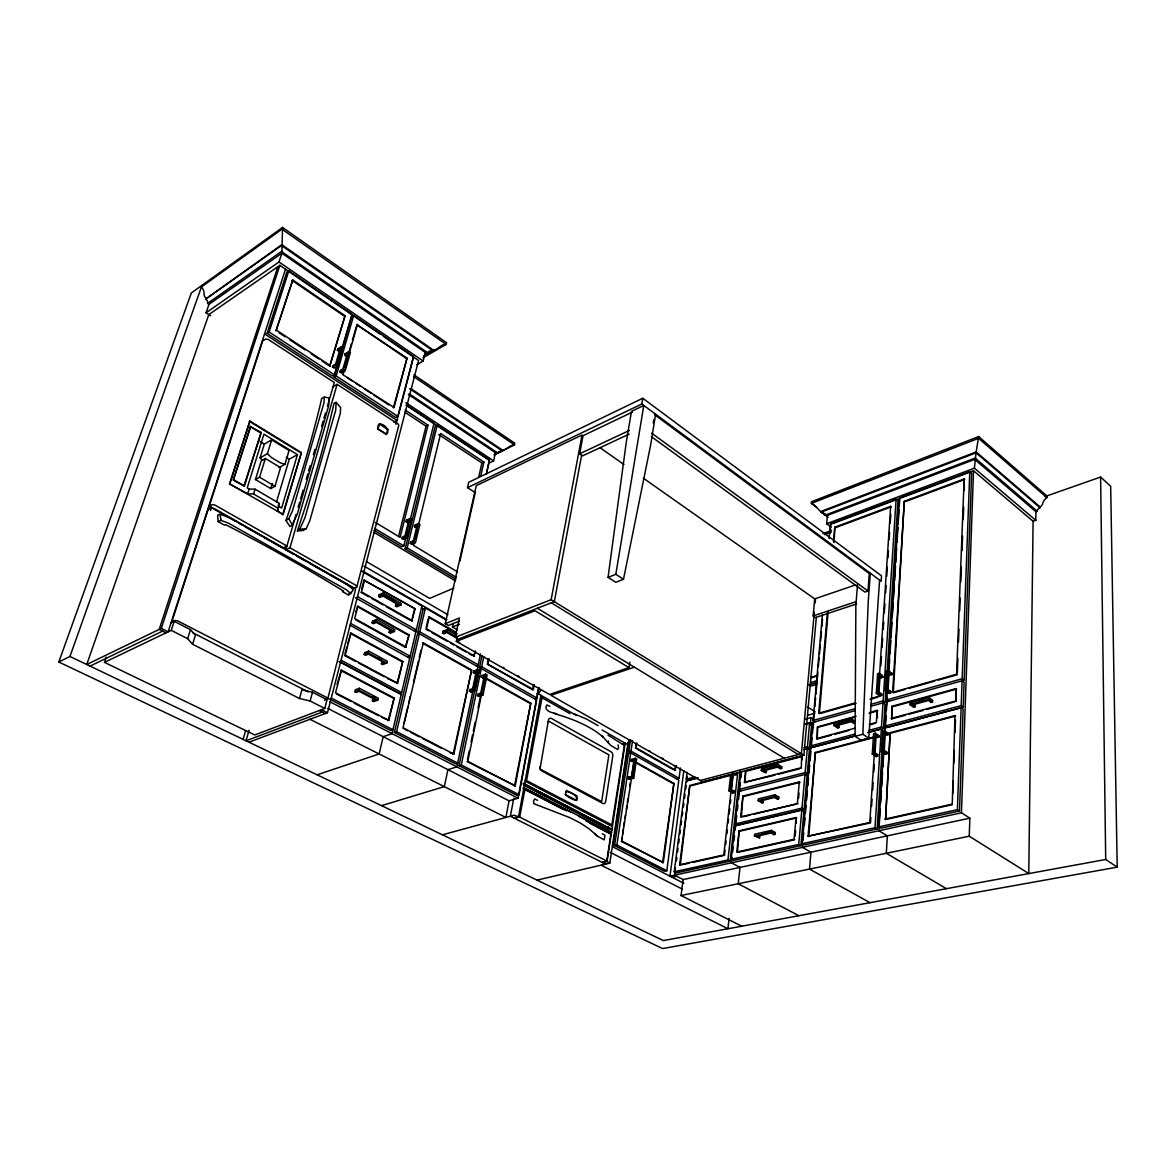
<?xml version="1.0" encoding="UTF-8"?>
<svg xmlns="http://www.w3.org/2000/svg" width="1176" height="1176" viewBox="0 0 1176 1176"><rect width="100%" height="100%" fill="white"/><g stroke="black" fill="none" stroke-linecap="round" stroke-linejoin="round"><path stroke-width="1.5" d="M283.151 514.485L229.496 483.85L249.9 421.052L301.394 452.598L283.151 514.485L277.433 511.148L278.874 503.137L255.045 489.172L249.136 489.04L247.21 487.922L263.939 434.179L297.454 454.642L281.652 508.032L278.844 506.4L278.874 503.137M879.589 580.106L868.785 738.116L861.038 740.174L855.099 736.352L855.863 605.816L857.495 584.531M978.653 436.561L976.153 451.937L821.304 511.295L821.23 512.119L824.552 513.574L825.243 515.132L827.389 515.397L974.698 459.404L1035.894 511.707L1037.276 511.237A3.175 2.205 -46.1 0 1 1040.01 507.723L1040.01 506.856A3.954 2.734 -46 0 0 1042.818 503.078A7.791 5.395 -45.6 0 1 1046.846 497.639L1046.861 495.919L978.653 436.561L811.513 501.74L811.352 503.387L817.188 507.797M901.477 497.786L973.522 470.782L1033.087 521.262L1035.806 520.336L1035.894 511.751M1033.087 521.262L1028.78 873.577L969.274 836.21L681.066 895.509L683.08 879.575L674.568 875.179L675.494 868.006M537.05 880.104L609.8 863.14L607.066 861.464L602.494 862.537M969.274 836.21L969.847 818.158L961.453 812.792L669.982 876.179L683.815 770.706M883.499 751.832L878.781 826.89L880.912 828.169L959.484 810.999L963.144 709.187L961.115 707.761L884.999 728.047L884.778 731.707M963.232 707.085L964.114 682.242L962.1 680.801L961.189 705.659L963.232 707.085L887.174 727.371L885.131 726.018L886.645 701.851L964.188 680.198L971.641 473.222L969.774 471.65L899.478 498.021L888.497 672.584M961.453 812.792L973.522 470.782M1035.806 520.336L974.389 468.18L976.153 451.937L1040.01 506.856M959.484 810.999L957.382 809.647L961.115 707.761M964.188 680.198L962.174 678.758L969.774 471.65M887.336 819.143L952.237 804.722L954.971 715.611L890.144 732.692L885.587 819.54L890.144 732.692M956.014 688.592L956.22 701.469L956.014 688.592L891.761 706.335L891.702 718.904L905.652 715.126M964.144 478.97L956.573 674.26L892.613 692.355L904.285 501.285L964.144 478.97L964.335 490.436M952.663 793.873L953.148 781.217M953.839 763.121L954.324 750.45M955.03 732.369L955.515 719.697M957.308 672.922L957.881 658.325M958.513 641.89L958.999 629.131M959.704 610.873L960.189 598.099M960.821 581.679L961.395 567.082M962.027 550.662L962.585 536.065M963.217 519.63L963.703 506.856M868.785 738.116L862.861 734.28L868.241 601.73L870.299 573.212M913.62 707.188L913.708 705.409L915.119 705.012L915.031 706.805L913.62 707.188L909.871 704.63L909.974 702.851L928.908 697.633L932.642 700.22L932.553 702.013L931.127 702.41L931.216 700.617M609.8 863.14L627.749 744.673L602.053 729.987M932.553 702.013L928.82 699.426L928.908 697.633M336.13 402.368L335.704 410.233L304.893 517.91L299.704 529.244L297.41 530.846L301.012 519.895A676.641 204.433 -61.3 0 0 331.882 412.423L334.131 403.133L336.13 402.368L340.614 407.558L340.334 413.202L309.788 520.762L306.157 528.73L303.232 530.508L297.41 530.846M915.031 706.805L912.311 704.938L912.4 703.16M891.702 718.904L891.761 706.335M905.388 689.386L893.29 692.811L904.285 501.285M324.341 397.091L323.988 402.751L292.53 510.663L288.84 518.66L285.93 520.483L289.957 526.525L292.251 524.922L297.469 513.559L328.677 405.735L329.133 397.87L324.341 397.091L321.695 398.37L320.195 404.956A679.654 201.522 -61.2 0 1 288.649 512.692L285.93 520.483M886.91 753.801L883.102 751.346L884.411 730.722L882.794 731.163L881.486 751.758L885.293 754.213L886.91 753.801L887.013 752.258L884.249 750.464L885.337 732.942L888.086 734.75L888.189 733.221L884.411 730.722M890.673 692.899L886.954 690.356L888.203 670.599L886.616 671.07L885.366 690.812L889.085 693.34L890.673 692.899L890.761 691.4L888.071 689.562L889.115 672.775M883.735 748.171L884.308 739.028M888.806 701.234L886.778 699.867L887.807 683.491M880.265 808.838L878.884 830.756L887.351 835.827L886.307 853.276L946.43 888.674M880.603 803.37L881.412 790.581M881.632 786.935L882.559 772.323M882.897 766.84L883.823 752.243M885.19 730.325L886.116 715.714M886.454 710.245L887.263 697.456M888.982 670.07L889.673 659.119M890.012 653.635L890.82 640.861M891.04 637.201L891.967 622.604M892.305 617.121L893.231 602.509M893.451 598.863L894.377 584.251M894.598 580.606L895.524 565.994M895.745 562.349L896.671 547.737M897.009 542.254L897.935 527.656M898.155 523.996L899.081 509.384M899.302 505.739L899.772 498.433L832.579 523.629M885.293 754.213L885.396 752.669L887.013 752.258M889.085 693.34L889.174 691.856L890.761 691.4M890.217 675.097L891.805 674.627L891.893 673.157L888.203 670.599M882.573 743.159L877.134 828.992L875.003 827.713L881.338 729.017L868.976 732.31M883.514 728.341L881.471 726.989L883.014 702.866L885.043 704.233L883.514 728.341L867.638 732.575M886.101 687.592L885.175 702.248L883.147 700.881L896.097 499.3L830.462 523.937L829.168 538.49M883.161 734.015L883.397 730.37L881.338 729.017M886.689 678.434L897.964 500.785L896.097 499.3M887.116 679.948L887.321 676.597M877.678 756.153L873.856 753.713L875.223 733.163L873.621 733.589L872.254 754.125L876.061 756.565L877.678 756.153L877.766 754.61L875.003 752.831L876.149 735.367L878.898 737.161L879.001 735.632L875.223 733.163M881.603 695.457L877.884 692.943L879.192 673.245L877.619 673.716L876.311 693.384L880.03 695.913L881.603 695.457L881.706 693.972L879.001 692.149L877.428 692.59M874.988 743.879L869.784 822.465L808.074 836.195L815.321 752.434L873.695 737.029M870.181 712.303L877.193 710.363L876.399 722.402L869.358 724.298M878.795 696.898L878.472 690.959M879.089 681.83L890.673 506.356L834.798 527.201L833.534 541.783M879.001 692.149L880.104 675.406L878.531 675.877L881.221 677.714L882.794 677.258L882.882 675.788L879.192 673.245M870.857 817.408L870.505 822.891L808.074 836.195M871.578 806.442L872.063 799.136M872.665 790.007L873.151 782.687M873.871 771.735L874.341 764.429M877.428 717.698L877.193 710.363M880.839 665.837L881.441 656.708M882.044 647.564L882.647 638.421M883.25 629.292L883.72 621.986M884.323 612.843L884.925 603.7M885.646 592.748L886.131 585.428M886.733 576.299L887.336 567.155M887.939 558.027L888.424 550.706M889.144 539.74L889.615 532.434M890.217 523.305L890.82 514.162M876.061 756.565L876.164 755.007L877.766 754.61M880.03 695.913L880.133 694.428L881.706 693.972M881.221 677.714L881.324 676.244M627.749 744.893L627.896 742.615L630.307 740.483M651.475 436.708L864.904 592.072L868.006 591.043L869.27 573.565L654.576 414.687M851.6 718.918L855.364 721.373L855.231 723.108L851.468 720.668L851.6 718.918L834.019 723.769L833.887 725.489L837.65 727.915L838.958 727.562L839.091 725.827L837.782 726.18L837.65 727.915M602.318 862.449L606.742 861.023L519.674 817.1L514.177 818.143M831.285 735.22L817.202 739.028L817.526 726.841L856.143 716.184M827.375 612.931L818.702 713.244L855.393 702.866M808.779 836.606L815.321 752.434M817.202 739.028L817.526 726.841M819.378 713.685L828.183 611.564M834.166 542.254L834.798 527.201M877.134 828.992L804.384 844.882L802.238 843.677L810.705 747.848L856.613 735.617M855.29 735.867L812.925 747.157L810.867 745.878L812.939 722.417L855.422 710.554M815.144 721.785L813.116 720.476L822.421 614.93M802.767 843.721L802.444 847.382L810.955 852.188L809.514 869.079L870.005 902.683M803.076 840.134L803.722 832.77M804.355 825.64L805.016 818.173M805.472 812.954L806.133 805.384M806.589 800.268L807.383 791.213M807.868 785.788L808.559 778.012M808.985 773.102L809.676 765.223M810.102 760.416L810.896 751.361M811.131 748.803L812.087 737.852M812.498 733.251L814.336 712.288M814.821 706.82L815.63 697.691M815.953 694.031L816.747 684.902M817.232 679.434L817.879 672.128M818.364 666.645L819.158 657.531M819.481 653.871L820.289 644.742M820.613 641.096L821.407 631.968M821.892 626.485L822.538 619.193M830.094 533.389L830.903 524.261M831.006 527.024L826.64 523.746L827.463 514.676M800.885 845.647L798.739 844.442L801.812 810.132L734.897 825.949L731.193 859.259L733.324 860.42L800.885 845.647L803.914 811.367L801.812 810.132M804.105 809.323L801.988 808.088L804.987 774.602L807.059 775.866L804.105 809.323L737.234 825.126L735.132 823.95L738.749 791.419L807.236 773.867L809.353 750.038L807.295 748.759L803.84 749.685M807.236 773.867L805.163 772.603L807.295 748.759M809.558 723.358L811.602 724.666L809.529 748.068L807.471 746.789L809.558 723.358L806.03 724.342M813.674 724.431L810.573 722.461L810.999 717.625L805.722 719.109M856.716 603.891L815.482 617.547L813.145 615.915L814.703 598.863L855.702 584.898M814.321 612.123L801.4 753.713L700.367 780.482M815.159 603.053L815.482 599.422L643.375 478.191M796.064 817.526L794.079 839.311L736.764 852.056L739.101 830.815L796.064 817.526L796.27 823.376M797.372 803.179L799.312 781.922L742.923 796.064L740.645 816.82L798.078 803.59M801.282 768.34L801.664 756.021L745.702 770.78L744.423 782.393L774.955 775.116M795.123 836.077L795.623 830.638M798.563 798.283L799.033 792.962M802.047 759.843L801.664 756.021M634.393 667.174L550.912 695.295L702.836 781.893L803.87 755.242L816.335 617.385M773.882 834.651L774.058 832.858L775.322 832.564L775.146 834.357L773.882 834.651L771.03 833.049L756.756 836.312L759.593 837.9L759.769 836.107L758.52 836.401M777.365 799.107L777.527 797.357L778.791 797.049L778.615 798.798L777.365 799.107L774.558 797.475L760.416 800.944L763.224 802.561L763.4 800.827L762.166 801.135L761.989 802.87L763.224 802.561M763.724 769.104L763.547 770.809L777.557 767.149L780.335 768.81L781.584 768.487L781.746 766.767L777.939 764.473L761.46 768.81L761.284 770.515L765.091 772.779L766.311 772.456L766.487 770.75M771.03 833.049L771.221 831.256M775.146 834.357L771.236 832.152L771.412 830.359L754.625 834.21L754.433 836.004L759.593 837.9M778.615 798.798L774.763 796.549L774.94 794.785L758.314 798.901L758.123 800.65L761.989 802.87M781.584 768.487L777.762 766.208L777.939 764.473M729.076 918.382L727.944 928.731L601.201 865.227M737.484 852.453L739.101 830.815M741.35 817.217L742.923 796.064M745.114 782.804L745.702 770.78M698.221 777.836L686.005 781.085L674.215 871.754L676.362 872.857L730.075 861.126L740.248 770.162M741.056 790.669L738.969 789.463L740.953 771.632M732.075 857.377L731.472 862.817L739.998 867.388L738.234 883.749L798.872 915.722M732.677 851.938L733.295 846.5M733.898 841.075L734.5 835.636M735.103 830.197L736.72 815.703M737.323 810.279L737.925 804.84M738.528 799.401L740.336 783.098M740.939 777.659L741.556 772.235M732.663 792.962L732.839 791.507L734.221 791.154L734.059 792.609L732.663 792.962L728.841 790.757L730.649 774.94M736.088 774.719L733.324 773.102L731.928 773.47L734.706 775.072L736.088 774.719L736.25 773.279M730.075 861.126L727.929 859.979L737.764 772.588M734.059 792.609L730.222 790.404L732.236 772.808M725.092 849.954L724.475 855.334L723.769 854.952L732.986 774.131L689.783 785.524L679.61 864.772L680.316 865.154L689.783 785.524M733.324 773.102L731.443 789.552L734.221 791.154M725.71 844.559L726.106 840.972M726.93 833.784L727.341 830.197M728.15 823.009L728.561 819.422M729.179 814.042L729.796 808.647M730.399 803.267L730.81 799.68M697.03 778.056L688.298 780.394L686.24 779.218L687.137 772.367M676.435 860.832L676.891 857.245M677.596 851.865L678.052 848.278M678.758 842.883L679.213 839.297M679.919 833.916L680.389 830.33M681.08 824.949L681.551 821.362M682.242 815.982L682.712 812.381M683.403 807.001L683.873 803.414M684.564 798.034L685.035 794.447M685.74 789.067L686.196 785.48M686.666 781.893L687.357 776.498M614.592 845.603L616.885 845.044L630.703 753.022L628.484 753.669L614.592 845.603L664.528 871.269L666.821 870.755L678.817 780.144L628.763 751.773L630.601 739.63M676.832 778.88L679.067 778.277L680.419 768.002M608.065 577.357L626.396 441.382L631.512 411.335L643.801 405.455L615.827 574.314L608.065 577.357L615.739 582.296L623.5 579.283L650.769 444.308L655.605 414.202M662.544 862.758L673.907 783.422L663.308 862.581L621.516 841.516L622.06 837.959M675.553 765.767L674.921 770.53L676.303 765.561M622.589 834.387L623.383 829.051M623.912 825.493L624.441 821.921M624.97 818.364L625.5 814.806M626.293 809.455L626.823 805.898M627.352 802.341L627.881 798.769M629.748 786.303L630.277 782.746M635.672 746.51L636.143 743.291M621.516 841.516L634.202 761.166L633.452 761.372M635.422 748.112L636.892 743.07M628.337 778.659L632.467 777.512L635.319 758.299L636.598 759.02L633.746 778.218L629.616 779.365L628.337 778.659L628.557 777.204L631.556 776.38L633.982 760.063L630.997 760.916L631.218 759.49L635.319 758.299M628.763 751.773L630.997 751.126L632.556 740.704M629.616 779.365L629.836 777.909L628.557 777.204M636.598 759.02L632.482 760.196L632.262 761.622L630.997 760.916M628.822 740.968L612.784 846.852L683.859 883.294M607.463 830.315L608.007 826.743M606.698 861.435L610.8 834.445M624.456 745.114L611.682 826.243L525.937 781.57L525.319 780.144M607.066 861.464L625.132 743.085L622.178 743.952M457.067 638.024L456.332 641.39L549.471 694.487L628.984 667.63L629.822 662.22M618.032 744.878L618.664 747.715L617.679 749.538L610.712 745.393L608.11 742.615L608.36 741.071M653.224 423.066L653.768 419.714M641.817 403.985L642.772 398.252L881.5 575.843L881.133 581.238L641.817 403.985L467.519 487.643L475.236 492.612M565.391 794.315L566.42 790.463L576.946 795.902L576.828 800.459L565.45 794.653M518.513 816.967L540.886 695.295M519.674 817.1L524.893 789.552L563.789 809.676M581.664 454.98L554.337 601.642L458.346 639.097L446.806 632.512L443.896 633.673L442.602 632.938L442.999 631.203L446.998 629.616L456.332 634.952M327.663 708.378L509.032 800.797L518.043 798.254L538.373 689.077M459.037 765.649L461.286 764.944L481.278 668.762L479.088 669.57L459.037 765.649L516.779 795.329L519.042 794.682L536.668 699.985L479.499 667.586L481.94 655.84M534.815 698.794L537.035 698.044L539.02 687.343M576.563 715.537L538.329 693.84L541.21 689.709M514.485 786.097L530.788 703.16L515.235 785.877L467.048 761.548M534.286 684.535L533.36 689.504L487.173 663.97L532.625 689.768L533.551 684.785M513.78 798.195L510.384 816.247L605.743 864.169M445.263 623.692L459.434 617.988L455.185 637.304L551.147 599.687L582.046 435.002L476.236 485.659L445.263 623.692L448.379 625.485L459.404 621.06M629.042 434.165L582.635 455.832L579.65 453.774L583.031 435.708L632.497 412.056M509.032 800.797L505.886 817.467L309.95 719.3M484.247 676.009L480.734 693.046L477.779 694.09L477.471 695.589L478.941 696.413L483.013 694.972L487.129 674.936L485.673 674.113L481.616 675.583L481.307 677.082L482.763 677.905L485.717 676.832L484.247 676.009L481.307 677.082M478.941 696.413L479.249 694.898M482.763 677.905L483.071 676.406L481.616 675.583M467.416 759.755L469.253 750.847M471.091 741.938L472.561 734.809M473.296 731.251L475.133 722.343M478.073 708.084L481.013 693.825M487.525 662.294L488.216 658.942M485.673 674.113L467.798 761.313L515.235 785.877M487.908 663.69L488.951 658.663M475.692 677.567L456.847 766.87L447.924 769.663L444.322 786.626L381.524 805.648M476.442 673.995L480.499 653.9M469.415 691.165L473.487 689.709L477.676 669.629L479.161 670.452L474.972 690.533L470.9 691.973L469.415 691.165L469.738 689.65L472.693 688.592L476.265 671.525L473.325 672.613L473.634 671.114L477.676 669.629M479.499 667.586L481.69 666.777L483.792 656.708M470.9 691.973L471.223 690.474M453.113 754.33L471.635 669.982L453.863 754.081L449.879 752.655M474.898 651.342L473.825 656.384L475.633 651.063M488.878 463.182L493.626 460.86L495.581 451.922M457.155 629.792L452.407 627.058L453.201 623.471M486.629 472.796L489.378 460.345L406.058 405.161M486.35 474.281L489.51 460.022L437.178 425.345L435.194 426.388L405.132 548.825L456.009 579.254M442.602 632.938L446.615 631.35L446.998 629.616M459.86 561.231L475.471 491.568M478.676 477.28L481.881 462.991L483.88 462.006L440.677 433.488L418.259 525.863M443.896 633.673L444.293 631.938L442.999 631.203M480.69 476.309L483.88 462.006M467.519 487.643L468.724 482.292L642.772 398.252M404.118 723.005L407.807 707.041M408.631 703.483L410.262 696.383M413.54 682.198L418.465 660.912M419.273 657.355L420.92 650.255M426.197 627.425L428.152 618.914M402.898 728.326L423.286 642.875L471.635 669.982M456.347 632.453L429.269 616.915L426.52 628.837L474.56 656.12M394.386 732.428L417.215 634.731L419.391 633.849L396.606 731.663L394.386 732.428L455.538 763.856L457.787 763.15L396.606 731.663M477.926 666.865L417.671 632.732L423.242 608.874L425.418 607.963L445.748 619.693M417.671 632.732L419.847 631.85L425.418 607.963M388.109 720.682L394.151 698.015L388.859 720.418L381.656 717.331M396.9 683.55L402.795 661.456L397.635 683.285L387.389 678.449M405.47 647.388L409.072 634.908L405.47 647.388L355.549 619.708M414.511 609.153L411.688 621.119L415.231 608.859L363.957 580.15L415.231 608.859M415.628 538.285L417.289 531.42M414.378 526.672L417.098 525.393L413.335 540.828L410.615 542.092L410.292 543.459L411.747 544.341L415.481 542.606L419.891 524.452L418.435 523.57L414.716 525.319L414.378 526.672L415.834 527.554M372.366 700.867L373.777 701.602L377.834 700.102L378.29 698.221L359.356 688.269L355.314 689.812L354.843 691.694L356.284 692.443L359.209 691.326L375.32 699.764L372.366 700.867L372.821 698.985M381.406 663.837L382.788 664.587L386.801 663.014L387.242 661.177L368.632 651.063L364.634 652.68L364.178 654.518L365.574 655.282L368.5 654.106L384.317 662.691L381.406 663.837L381.847 662.014L383.229 662.764M389.08 632.35L390.447 633.114L394.445 631.483L394.871 629.689L376.54 619.429L372.557 621.104L372.101 622.898L373.498 623.677L376.379 622.457L391.99 631.159L389.08 632.35L389.521 630.571M395.489 606.066L396.841 606.845L400.81 605.14L401.236 603.391L383.126 593.013L379.172 594.747L378.731 596.511L380.098 597.29L382.979 596.041L398.385 604.832L395.489 606.066L395.915 604.317L397.267 605.081M411.747 544.341L412.085 542.974L410.615 542.092M390.447 633.114L390.873 631.336M410.292 543.459L414.025 541.724L418.435 523.57M414.378 541.842L413.511 545.399L457.537 571.904M406.44 536.668L407.705 531.508M408.792 520.321L404.97 535.786L402.265 537.05L401.913 538.417L403.383 539.299L407.116 537.564L411.6 519.366L410.145 518.469L406.426 520.248L406.087 521.6L407.543 522.497L410.248 521.203L408.792 520.321L406.087 521.6M405.132 548.825L407.175 547.884L437.178 425.345M403.383 539.299L403.721 537.932M407.543 522.497L407.881 521.144L406.426 520.248M401.913 538.417L405.647 536.668L410.145 518.469M374.041 530.214L401.78 546.811L403.809 545.87L405.999 536.991M410.38 519.219L434.017 423.257L406.47 405M354.843 691.694L358.886 690.165L359.356 688.269M364.178 654.518L368.176 652.9L368.632 651.063M372.101 622.898L376.085 621.222L376.54 619.429M378.731 596.511L382.685 594.777L383.126 593.013M398.546 536.521L426.035 426.182L428.005 425.139L405.264 410.13M428.005 425.139L400.134 537.344L375.306 522.394M380.098 597.29L380.539 595.526L379.172 594.747M416.789 364.678L423.154 361.047L425.345 352.535M337.086 684.373L341.422 670.114L394.151 698.015M344.98 653.783L346.729 646.976M347.611 643.581L350.962 633.085L402.795 661.456M355.799 611.799L357.886 606.199L409.072 634.908M361.738 588.794L363.516 581.885M341.422 670.114L335.572 692.811L388.859 720.418M350.962 633.085L345.259 655.179L397.635 683.285M357.886 606.199L354.696 618.547L406.19 647.094M364.678 579.827L361.561 591.94L412.409 620.81M324.767 708.452L327.031 699.735L312.478 692.282L301.909 689.798L299.557 698.529L310.155 701.014L324.767 708.452L254.766 734.956L104.458 662.367L106.237 657.163M324.458 700.22L327.707 698.97L355.681 588.882L213.738 508.282L211.166 507.973L208.093 509.678M309.464 563.289L353.638 588.367L356.828 586.927L398.708 425.697L398.473 424.315L337.115 384.346L333.073 386.728M248.974 742.188L327.487 712.715L418.582 360.503L383.42 336.38M397.826 416.333L413.482 356.416L353.726 315.403L351.683 316.682L334.116 377.187L395.739 417.48L397.826 416.333L336.174 375.952L334.116 377.187M395.974 424.389L413.54 357.048M386.243 434.429C392.813 428.873 376.144 417.451 377.922 429.078L386.243 434.429L387.889 429.196M393.328 407.881L407.043 358.107L356.872 324.708L406.352 358.518M407.043 358.107L394.019 407.499L342.554 374.512M377.922 429.078L379.583 423.83M310.155 701.014L312.478 692.282M249.047 730.222L246.049 740.777L322.283 712.039M343.245 374.1L344.23 370.661M345.215 367.221L357.548 324.282M344.641 355.152L347.39 353.491L342.98 368.838L340.217 370.484L339.82 371.851L341.422 372.895L345.215 370.631L350.404 352.579L348.816 351.521L345.024 353.814L344.641 355.152L346.229 356.21M243.109 739.381L245.622 730.575M293.691 554.337L285.797 549.854L289.972 547.781L337.115 384.346M341.422 372.895L341.804 371.543M339.82 371.851L343.613 369.587L348.816 351.521M348.478 353.902L351.433 343.598M352.418 340.158L356.372 326.428M334.337 374.747L351.947 314.183L288.826 270.862L286.812 272.229L267.084 333.352L332.279 375.982L334.337 374.747L269.128 332.029L267.084 333.352M337.38 350.316L340.114 348.64L335.645 364.001L332.881 365.662L332.485 367.03L334.102 368.088L337.894 365.795L343.142 347.728L341.54 346.655L337.762 348.963L337.38 350.316L338.967 351.374L339.364 350.036L337.762 348.963M285.797 549.854L296.102 514.397M298.145 507.37L299.674 502.093M300.541 498.991L303.085 490.216M306.304 479.235L307.833 473.957M308.671 470.929L310.199 465.667M313.433 454.612L314.962 449.335M321.577 426.476L323.106 421.199M323.914 418.303L325.443 413.041M327.472 406.029L334.322 382.523L268.054 339.335L265.644 339.055L262.66 340.996L171.769 621.986L174.871 620.472L177.561 620.81L327.354 697.809L327.707 698.97M336.174 375.952L353.726 315.403M332.485 367.03L336.277 364.736L341.54 346.655M322.062 361.032L329.736 366.074L345.053 315.741L292.765 279.991L276.022 330.765L292.765 279.991M329.736 366.074L345.053 315.741M282.637 514.75L301.394 452.598M277.433 511.148L278.844 506.4M279.021 467.578L284.93 464.3L289.075 450.467L271.656 439.839L264.321 444.087L260.043 457.905L262.645 460.36M276.463 502.093L289.267 459.213L297.454 454.642M274.934 486.305L280.549 467.622L265.35 458.478L261.219 460.83L255.442 479.529L270.774 488.569L274.934 486.305L259.573 477.221L255.442 479.529M270.774 488.569L272.303 483.483M229.496 483.85L247.651 493.832L253.575 493.964L255.045 489.172M259.573 477.221L265.35 458.478M260.043 457.905L267.393 453.715L271.656 439.839M247.651 493.832L249.136 489.04M234.774 481.102L244.417 486.041L261.16 432.474L250.312 426.579L233.274 480.234L250.914 426.226M299.557 698.529L192.614 644.242L195.422 635.29L190.483 629.674L174.166 621.31L171.064 622.81M243.799 486.379L261.16 432.474M192.614 644.242L187.645 638.671L190.483 629.674M230.011 483.556L249.9 421.052M285.503 269.201L168.139 631.835L161.318 628.366L86.73 664.514L208.799 314.609L279.844 265.32L380.407 334.307M104.458 662.367L171.255 630.336L174.166 621.31M210.563 510.546L211.68 507.047M269.128 332.029L288.826 270.862M210.651 315.8L206.02 312.816L279.006 261.969L282.431 251.532M277.845 266.702L159.201 629.38L166.022 632.85M161.318 628.366L279.844 265.32M423.007 357.754L446.189 344.436L446.601 342.745L282.549 227.438L281.873 253.237L425.345 352.491L427.667 352.756L428.917 351.359L432.886 350.742L433.091 349.889L281.77 244.667L205.697 299.086A3.454 2.514 51 0 1 207.579 303.423L208.99 304.334L281.873 253.237M548.163 721.976L549.163 721.403L608.889 754.874L601.656 801.62L539.99 769.001L548.442 720.153A3.44 2.425 72.8 0 1 551.456 718.462L610.932 751.714A3.352 2.279 74.2 0 1 612.784 756.021L605.655 801.562A3.41 2.337 75.7 0 1 602.803 803.414L542.004 771.088A3.513 2.499 74.5 0 1 540.049 766.576M206.02 312.816L209.563 302.688M1045.185 496.507L1100.604 477.044L1110.673 486.232L1117.2 867.153L662.588 948.562L58.8 662.014L69.943 656.473L202.037 285.298M58.8 662.014L191.335 292.971L282.549 227.438M612.226 825.082L526.539 780.57L541.96 698.029M607.845 826.684L606.948 827.287L542.562 793.741M565.862 791.551C579.151 792.609 581.458 807.53 565.597 794.785M523.585 789.581L524.57 788.978M540.519 698L541.46 697.486L569.978 713.641M350.61 593.571L353.3 589.735L347.773 584.737L230.099 517.925L220.162 514.25L217.678 515.147L218.148 521.556L224.616 525.202L225.645 524.643A945.563 291.413 17.6 0 1 343.539 591.116L342.466 591.601L348.302 594.894L350.61 593.571L346.435 589.808L228.453 523.144L220.97 520.38L218.148 521.556M524.481 784.01L611.932 829.58L524.481 784.01A10.481 5.924 -62.7 0 0 523.379 783.113M607.198 831.947L611.461 832.667L523.57 787.626L570.595 812.043M348.302 594.894L350.463 592.234M205.697 299.086L281.476 245.534L432.886 350.742L423.654 356.049M207.579 303.423L281.446 251.517L427.667 352.756L424.492 354.593M428.49 352.55L433.091 349.889C438.354 350.228 440.603 343.745 446.189 344.436L281.975 229.173L201.434 286.973A8.497 6.159 50.6 0 1 204.124 293.618A4.307 3.116 51.1 0 0 205.991 298.234M393.828 422.155L397.003 420.42L264.556 333.925M499.227 451.746C505.312 451.128 508.444 445.439 514.485 444.881L514.823 443.249L413.893 374.776M494.317 454.495L502.52 450.129L411.35 388.933M494.714 454.597L514.485 444.881L413.467 376.438M494.111 454.994L502.343 450.952L409.615 388.741M90.052 666.101L162.611 631.115M579.65 453.774L629.38 430.46M453.774 588.176L429.637 598.378L366.324 561.496M429.269 616.915L428.549 617.209L457.214 633.658M414.143 630.733L416.319 629.851L357.563 596.658M452.407 627.058L459.493 624.221M423.286 642.875L422.551 643.169L470.9 670.261M407.954 657.061L410.13 656.208L350.639 623.398M456.332 641.39L535.051 610.756L628.984 667.63M825.243 515.132L975.139 458.067L1037.276 511.237M826.64 523.746L974.389 468.18M835.43 527.671L891.305 506.856L890.673 506.356M904.903 501.785L964.761 479.485M822.935 533.639L831.535 530.45M824.508 534.624L831.388 532.081M476.148 665.704L478.353 664.896L419.847 631.85M477.471 695.589L481.543 694.163L483.013 694.972M532.625 689.768L533.36 689.504M317.123 774.808L379.113 753.963L383.214 736.69L392.034 733.633L421.919 605.949L362.252 571.521M813.145 615.915L856.084 601.642M810.632 677.405L817.614 675.289M811.264 677.817L816.497 676.244M810.396 682.683L817.291 680.61M808.867 684.961L817.482 682.389M810.514 686.211L817.379 684.167M890.305 673.627L891.893 673.157M876.311 693.384L877.884 692.943M885.366 690.812L886.954 690.356M807.853 715.199L814.88 713.2M871.122 698.426L878.119 696.442M821.127 713.2L856.069 703.322M870.049 699.367L877.046 697.397M908.842 688.416L934.773 681.095M938.227 680.11L957.249 674.745M813.116 720.476L855.128 708.716M870.887 704.306L883.147 700.881M886.778 699.867L962.174 678.758M805.281 723.931L810.573 722.461M870.755 706.291L885.175 702.248M809.779 725.166L813.292 724.195M818.202 727.268L855.07 717.11M869.108 713.229L877.884 710.818M892.437 706.805L956.691 689.077M838.018 723.607L843.001 722.24M846.323 721.329L851.306 719.962M918.838 701.381L923.674 700.058M833.887 725.489L851.468 720.668M909.871 704.63L928.82 699.426M912.311 704.938L928.408 700.529L931.127 702.41M442.455 834.813L514.162 815.203L518.425 816.776L513.897 817.996M855.231 723.108L853.908 723.475L851.174 721.697L836.224 725.798L838.958 727.562M816.512 738.587L855.261 728.12M891.026 718.448L955.529 700.999M834.813 734.265L848.896 730.458M870.034 724.754L875.326 723.328M909.136 714.185L923.087 710.422M926.57 709.481L954.471 701.94M686.24 779.218L694.972 776.88M804.017 747.715L807.471 746.789M810.867 745.878L854.996 734.074M869.108 730.296L881.471 726.989M885.131 726.018L961.189 705.659M804.34 749.45L809.529 748.068M855.099 736.352L862.861 734.28M879.001 735.632L877.399 736.058L877.311 737.587L878.898 737.161M886.572 733.633L888.189 733.221M690.474 785.906L730.222 775.44M746.393 771.191L802.355 756.447M815.997 752.861L874.385 737.484M890.835 733.148L955.647 716.081L954.971 715.611M886.483 735.176L888.086 734.75M770.721 767.267L775.984 765.885M761.284 770.515L777.762 766.208M780.497 767.09L781.746 766.767M744.423 782.393L800.591 767.913M778.468 774.22L799.518 768.795M728.841 790.757L730.222 790.404M872.254 754.125L873.856 753.713M881.486 751.758L883.102 751.346M738.969 789.463L805.163 772.603M743.614 796.475L800.003 782.334L799.312 781.922M758.123 800.65L774.763 796.549M743.114 816.791L750.215 815.086M753.757 814.233L796.299 804.017M735.132 823.95L801.988 808.088M739.807 831.212L796.769 817.937M762.283 833.299L769.427 831.653M754.433 836.004L771.236 832.152M679.61 864.772L723.769 854.952M884.867 819.113L951.531 804.281M682.08 864.757L689.151 863.184M692.679 862.405L724.475 855.334M739.278 852.041L794.785 839.708M674.215 871.754L727.929 859.979M731.193 859.259L798.739 844.442M802.238 843.677L875.003 827.713M878.781 826.89L957.382 809.647M672.113 877.281L676.7 876.282M683.08 879.575L969.847 818.158M1117.2 867.153L1105.705 859.48L663.337 940.58L69.943 656.473M536.829 693.664L538.329 693.84M299.704 529.244L306.157 528.73M549.912 706.423L547.016 704.924L545.914 706.747C545.62 711.921 553.043 712.862 556.851 713.773M611.608 830.021L607.683 828.874L523.57 785.098M284.93 464.3L280.344 462.874L271.303 457.435L267.393 453.715M553.69 713.347C571.271 718.624 589.102 724.975 603.215 737.117L602.2 736.102L608.11 742.615M573.77 713.611L586.883 719.256L598.099 725.651M681.066 895.509L741.718 926.203M321.504 709.687L327.487 712.715M319.299 710.524L325.267 713.553M610.241 852.365L682.212 889.041M171.255 630.336L187.645 638.671M329.677 701.646L518.043 798.254M192.879 632.806L308.215 691.9M331.25 698.015L392.902 729.752L390.682 730.516L329.06 698.853M461.286 764.944L519.042 794.682M616.885 845.044L666.821 870.755M537.52 800.297L534.668 798.96L533.551 800.974L533.816 803.678L569.919 817.673L580.547 823.156L589.294 828.948L597.349 836.121L604.229 839.885L604.934 835.269L602.303 833.769M578.71 816.262L611.138 833.093M522.982 788.258L566.567 810.778M585.957 820.833L610.182 833.402L610.77 834.769M589.602 823.053L610.726 834.078M403.633 728.062L453.863 754.081M622.28 841.325L663.308 862.581M336.454 693.928L350.992 701.455M354.211 703.13L378.437 715.655M404.515 729.164L407.749 730.84M410.997 732.516L419.097 736.705M422.331 738.396L441.779 748.45M523.246 783.672L539.343 792.051M523.658 784.598L607.757 828.374A10.04 6.159 -63.6 0 1 611.932 829.58M372.557 696.207L375.776 697.897M358.886 690.165L377.834 700.102M340.687 670.408L393.416 698.294M341.04 660.177L401.633 692.502L399.428 693.325L340.452 661.912M338.894 661.471L401.134 694.604M344.539 655.473L355.652 661.441M358.827 663.132L384.214 676.744M364.634 652.68L366.045 653.444M378.437 657.428L381.597 659.148M368.176 652.9L386.801 663.014M350.242 633.379L402.06 661.75M350.095 625.206L409.66 658.266M473.487 689.709L474.972 690.533M632.467 777.512L633.746 778.218M372.557 621.104L373.939 621.884M473.325 672.613L474.795 673.436L475.104 671.937L473.634 671.114M376.085 621.222L394.445 631.483M486.644 678.405L530.788 703.16M631.218 759.49L632.482 760.196M635.79 762.048L673.907 783.422M357.166 606.507L408.351 635.202M484.321 677.788L530.053 703.41M635.04 762.268L673.157 783.628M355.446 597.805L415.848 631.865M608.007 735.176L624.427 745.481M771.412 830.359L775.322 832.564M481.69 666.777L537.035 698.044M630.997 751.126L679.067 778.277M636.172 747.907L675.656 770.324M360.841 592.248L368.779 596.761M371.969 598.569L383.082 604.876M386.257 606.684L410.101 620.208M425.8 629.131L428.902 630.88M432.004 632.644L447.497 641.435M450.584 643.198L453.686 644.962M456.788 646.712L466.078 651.989M469.18 653.753L472.282 655.517M637.01 749.009L673.333 769.633M235.788 521.468L209.166 506.371L212.224 504.666L214.796 504.974L286.944 546.046L282.755 548.134L263.968 537.476M238.919 523.246L242.05 525.025M245.181 526.804L260.837 535.697M296.837 556.13L306.304 561.496M458.449 641.964L459.728 642.699M503.005 667.365L504.225 668.071M517.984 675.921L519.189 676.612M648.99 750.611L650.049 751.229M662.014 758.05L663.058 758.638M289.972 547.781L356.519 585.663L356.828 586.927M384.949 595.159L394.18 600.436M382.685 594.777L400.81 605.14M446.615 631.35L457.508 637.583M362.722 571.051L446.836 619.62M421.508 607.86L424.639 609.683M364.016 566.053L447.938 614.725M233.892 479.881L244.417 486.041M253.575 493.964L277.462 507.9M774.94 794.785L778.791 797.049M763.547 770.809L766.311 772.456M373.909 532.272L455.538 581.032M374.527 528.318L403.809 545.87M407.175 547.884L456.523 577.445M413.335 540.828L414.79 541.71M405.647 536.668L407.116 537.564M414.025 541.724L415.481 542.606M260.072 441.5L264.321 444.087M286.238 457.376L289.267 459.213M537.388 608.257L784.304 758.241M414.716 525.319L416.157 526.201M250.312 426.579L260.543 432.841M249.4 421.361L299.307 451.937M551.147 599.687L803.87 755.242M551.323 602.818L798.357 754.522M810.999 717.625L814.101 719.594M378.231 428.917L386.551 434.267M807.559 706.908L815.086 711.745M379.275 423.992L387.58 429.358M615.827 574.314L623.5 579.283M276.698 330.324L330.412 365.662M279.094 332.779L285.224 336.821M289.84 339.849L305.172 349.934M311.317 353.976L318.99 359.018M347.038 377.452L353.006 381.377M355.99 383.347L360.473 386.287M364.957 389.227L370.925 393.166M373.909 395.121L388.844 404.941M336.277 364.736L337.894 365.795M343.613 369.587L345.215 370.631M404.809 412.203L426.035 426.182M438.692 434.532L481.881 462.991M405.911 402.677L493.626 460.86M408.44 394.533L495.434 452.642L497.58 452.892L409.145 393.784M345.024 353.814L346.611 354.873M292.089 280.447L344.377 316.168M279.006 261.969L423.154 361.047M880.104 675.406L882.794 677.258M886.616 671.07L891.805 674.627M599.966 447.63L623.912 464.491M651.607 433.121L868.006 591.043M825.67 514.588C819.055 512.574 817.364 505.842 811.352 503.387L978.594 438.31L1046.846 497.639M828.139 517.322L821.23 512.119L976.109 452.819L1040.01 507.723M594.806 833.431L597.349 836.121M288.84 518.66L292.251 524.922M565.656 794.932L565.45 793.976M220.162 514.25L220.97 520.38M1100.604 477.044L1105.705 859.48M607.286 831.447A10.055 6.174 -63.7 0 1 611.461 832.667"/></g></svg>
